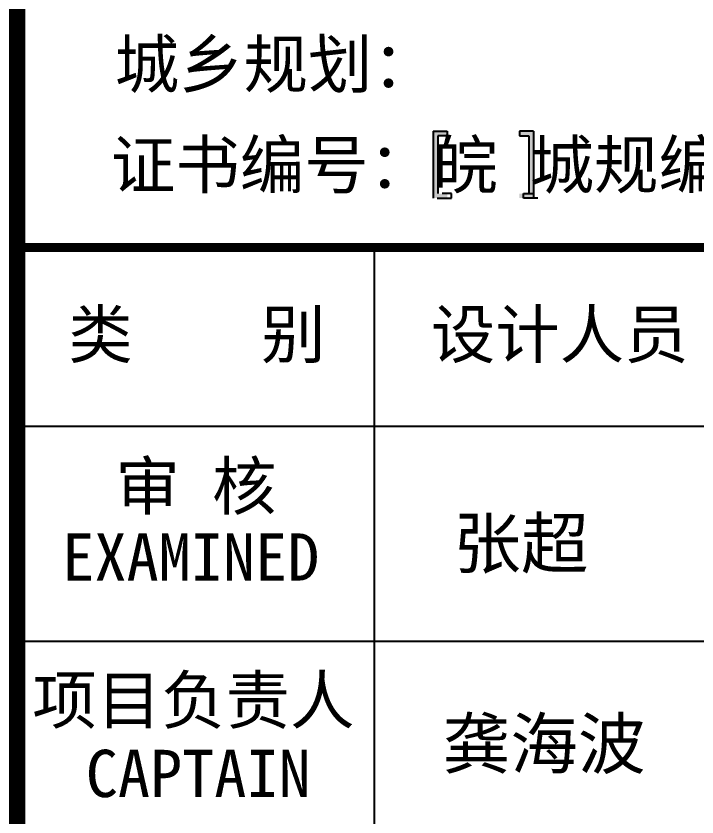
# Model space of a CAD drawing. Extents: x 69728788 to 150676229, y 20164216 to 43663798.
# Drawn here: x 75268201 to 75270097, y 20187455 to 20189684 of the extents above; entities that cross this region are included whole.
import ezdxf

# ---------------------------------------------------------------- set-up
doc = ezdxf.new("R2010")
doc.units = 0
doc.header["$LTSCALE"] = 1000
doc.header["$MEASUREMENT"] = 0
doc.layers.add('图框', color=253, linetype='CONTINUOUS')
doc.styles.add('STYLE-黑体', font='simhei.ttf')
doc.styles.add('黑体', font='simhei.ttf', dxfattribs={"width": 0.6, "height": 4.3})

msp = doc.modelspace()

# ---------------------------------------------------------------- hatches: boundary and pattern name
at = {"layer": '图框'}
for points in [[(75269375.6, 20189350.7), (75269401.3, 20189350.7), (75269401.3, 20189363.6), (75269389.4, 20189363.6), (75269361.8, 20189363.6), (75269361.8, 20189177.4), (75269389.4, 20189177.4), (75269401.3, 20189177.4), (75269401.3, 20189190.2), (75269375.6, 20189190.2)], [(75269628.1, 20189190.2), (75269602.5, 20189190.2), (75269602.5, 20189177.4), (75269614.3, 20189177.4), (75269641.9, 20189177.4), (75269641.9, 20189363.6), (75269614.3, 20189363.6), (75269602.5, 20189363.6), (75269602.5, 20189350.7), (75269628.1, 20189350.7)]]:
    msp.add_hatch(color=4, dxfattribs=at).paths.add_polyline_path(points)

# ---------------------------------------------------------------- linework, layer by layer
at = {"layer": '图框', "color": 4}
for p, q in [((75269361.8, 20189363.6), (75269389.4, 20189363.6)), ((75269361.8, 20189363.6), (75269361.8, 20189177.4)), ((75269389.4, 20189363.6), (75269401.3, 20189363.6)), ((75269401.3, 20189363.6), (75269401.3, 20189350.7)), ((75269614.3, 20189363.6), (75269602.5, 20189363.6)), ((75269602.5, 20189363.6), (75269602.5, 20189350.7)), ((75269641.9, 20189363.6), (75269614.3, 20189363.6)), ((75269641.9, 20189363.6), (75269641.9, 20189177.4)), ((75269401.3, 20189350.7), (75269375.6, 20189350.7)), ((75269375.6, 20189350.7), (75269375.6, 20189190.2)), ((75269602.5, 20189350.7), (75269628.1, 20189350.7)), ((75269628.1, 20189350.7), (75269628.1, 20189190.2)), ((75269412.8, 20189190.2), (75269387.1, 20189190.2)), ((75269412.8, 20189177.4), (75269412.8, 20189190.2)), ((75269614, 20189177.4), (75269614, 20189190.2)), ((75269614, 20189190.2), (75269639.6, 20189190.2)), ((75269373.3, 20189177.4), (75269400.9, 20189177.4)), ((75269400.9, 20189177.4), (75269412.8, 20189177.4)), ((75269625.8, 20189177.4), (75269614, 20189177.4)), ((75269653.4, 20189177.4), (75269625.8, 20189177.4))]:
    msp.add_line(p, q, dxfattribs=at)
at = {"layer": '图框', "color": 0}
for p, q in [((75268202.8, 20188542.4), (75271207.4, 20188542.4)), ((75268202.8, 20188542.4), (75271207.4, 20188542.4)), ((75268202.8, 20187944.8), (75271207.4, 20187944.8))]:
    msp.add_line(p, q, dxfattribs=at)
at = {"layer": '图框', "color": 4, "const_width": 49.3}
msp.add_lwpolyline([(75271207.4, 20164716.1), (75268202.8, 20164716.1), (75268202.8, 20193416.1), (75271207.4, 20193416.1)], dxfattribs=at)
at = {"layer": '图框', "color": 0, "const_width": 25}
msp.add_lwpolyline([(75268202.8, 20189040.4), (75271207.4, 20189040.4), (75271207.4, 20183960.8), (75268202.8, 20183960.8)], close=True, dxfattribs=at)
at = {"layer": '图框', "color": 0}
for points in [[(75269198.8, 20188542.4), (75269198.8, 20189040.4)], [(75269198.8, 20185654), (75269198.8, 20188542.4)]]:
    msp.add_lwpolyline(points, dxfattribs=at)

# ---------------------------------------------------------------- texts
at = {"layer": '图框', "color": 4}
for s, height, style, p in [('城乡规划：', 131.47, '黑体', (75268475.8, 20189484.7)), ('证书编号：皖 城规编(162037)', 131.472, '黑体', (75268465.3, 20189204.6)), ('张超', 138.05, 'STYLE-黑体', (75269418.2, 20188148)), ('龚海波', 138.05, 'STYLE-黑体', (75269388.6, 20187590.1))]:
    msp.add_text(s, height=height, dxfattribs=dict(at, style=style)).set_placement(p)
at = {"layer": '图框', "color": 0, "style": 'STYLE-黑体'}
for s, p in [('类    别 ', (75268346.4, 20188732.8)), ('设计人员', (75269355.7, 20188732.8)), ('审 核', (75268477.8, 20188310.4)), ('EXAMINED ', (75268329.9, 20188113)), ('项目负责人', (75268246.5, 20187714.8)), ('CAPTAIN', (75268395.2, 20187510.6))]:
    msp.add_text(s, height=131.47, dxfattribs=at).set_placement(p)

doc.saveas('drawing.dxf')
